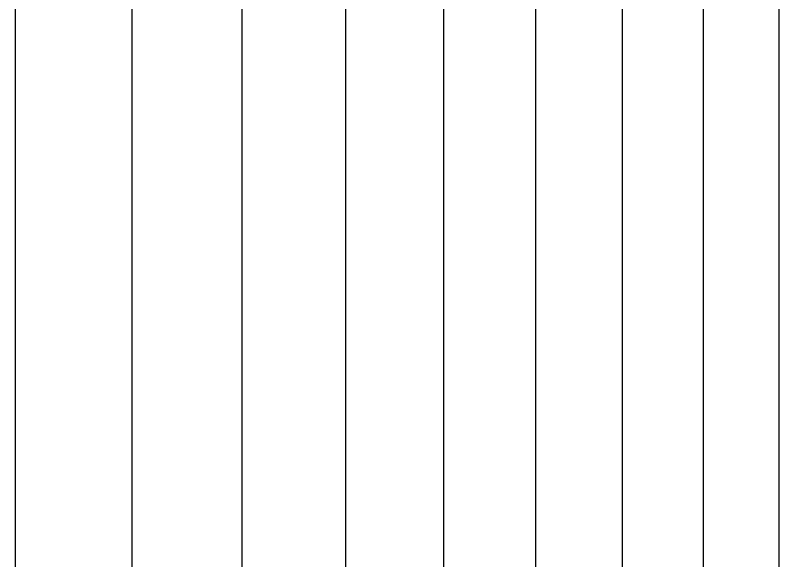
# Model space of a CAD drawing. Extents: x 115 to 1469, y 94 to 338.
# Drawn here: x 191.936 to 193.346, y 213.724 to 214.731 of the extents above; entities that cross this region are included whole.
import ezdxf

# ---------------------------------------------------------------- set-up
doc = ezdxf.new("R2010")
doc.units = 0
doc.layers.add('1', color=7, linetype='CONTINUOUS')

msp = doc.modelspace()

# ---------------------------------------------------------------- linework, layer by layer
at = {"layer": '1', "color": 253}
for p, q in [((191.936, 215.417), (191.936, 211.7088)), ((192.151, 215.417), (192.151, 211.7088)), ((192.3543, 215.417), (192.3543, 211.7088)), ((192.5462, 215.417), (192.5462, 211.7088)), ((192.727, 215.417), (192.727, 211.7088)), ((192.8972, 215.417), (192.8972, 211.7088)), ((193.0569, 215.417), (193.0569, 211.7088)), ((193.2065, 215.417), (193.2065, 211.7088)), ((193.3463, 215.417), (193.3463, 211.7088))]:
    msp.add_line(p, q, dxfattribs=at)

doc.saveas('drawing.dxf')
